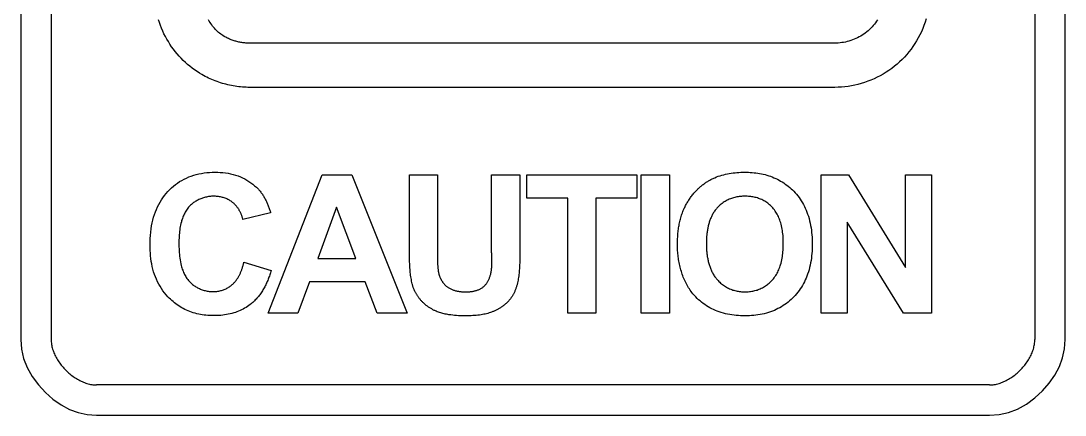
# Model space of a CAD drawing. Header units: millimetres. Extents: x -5560 to -5500, y 1017 to 1179.
# Drawn here: x -5529.06 to -5522.16, y 1040.44 to 1043.05 of the extents above; entities that cross this region are included whole.
import ezdxf

# ---------------------------------------------------------------- set-up
doc = ezdxf.new("R2010")
doc.units = ezdxf.units.MM
doc.header["$LTSCALE"] = 32.67
doc.layers.get('0').update_dxf_attribs({"linetype": 'CONTINUOUS'})

msp = doc.modelspace()

# ---------------------------------------------------------------- linework, layer by layer
at = {"color": 7, "linetype": 'Continuous'}
for p, q in [((-5529.0559, 1050.938), (-5529.0559, 1040.9379)), ((-5528.8559, 1050.938), (-5528.8559, 1040.9379)), ((-5522.3559, 1050.938), (-5522.3559, 1040.9379)), ((-5522.1559, 1040.9379), (-5522.1559, 1050.938)), ((-5523.678, 1042.8997), (-5527.544, 1042.8997)), ((-5523.678, 1042.6072), (-5527.544, 1042.6072)), ((-5527.4222, 1041.1118), (-5527.0661, 1042.0292)), ((-5527.0661, 1042.0292), (-5526.8698, 1042.0292)), ((-5526.8698, 1042.0292), (-5526.5024, 1041.1118)), ((-5526.4883, 1042.0292), (-5526.3025, 1042.0292)), ((-5526.4883, 1041.5199), (-5526.4883, 1042.0292)), ((-5526.3025, 1042.0292), (-5526.3025, 1041.5259)), ((-5525.9451, 1042.0292), (-5525.7593, 1042.0292)), ((-5525.9451, 1041.515), (-5525.9451, 1042.0292)), ((-5525.7593, 1042.0292), (-5525.7592, 1041.4998)), ((-5525.7132, 1042.0292), (-5524.9856, 1042.0292)), ((-5525.7132, 1041.8741), (-5525.7132, 1042.0292)), ((-5524.9856, 1042.0292), (-5524.9856, 1041.8741)), ((-5524.9566, 1042.0292), (-5524.7708, 1042.0292)), ((-5524.9566, 1041.1118), (-5524.9566, 1042.0292)), ((-5524.7708, 1042.0292), (-5524.7708, 1041.1118)), ((-5523.7674, 1042.0292), (-5523.5876, 1042.0292)), ((-5523.7674, 1041.1118), (-5523.7674, 1042.0292)), ((-5523.5876, 1042.0292), (-5523.2101, 1041.4144)), ((-5523.2101, 1042.0292), (-5523.0384, 1042.0292)), ((-5523.2101, 1041.4144), (-5523.2101, 1042.0292)), ((-5523.0384, 1042.0292), (-5523.0384, 1041.1118)), ((-5525.4416, 1041.8741), (-5525.7132, 1041.8741)), ((-5525.4416, 1041.1118), (-5525.4416, 1041.8741)), ((-5524.9856, 1041.8741), (-5525.2559, 1041.8741)), ((-5525.2559, 1041.8741), (-5525.2559, 1041.1118)), ((-5527.4055, 1041.7767), (-5527.5887, 1041.7331)), ((-5526.9693, 1041.8152), (-5527.0932, 1041.4756)), ((-5526.8419, 1041.4756), (-5526.9693, 1041.8152)), ((-5523.224, 1041.1118), (-5523.5957, 1041.7148)), ((-5523.5957, 1041.7148), (-5523.5957, 1041.1118)), ((-5526.4882, 1041.5003), (-5526.4883, 1041.5199)), ((-5526.4879, 1041.4808), (-5526.4882, 1041.5003)), ((-5527.5823, 1041.4501), (-5527.403, 1041.3949)), ((-5527.0932, 1041.4756), (-5526.8419, 1041.4756)), ((-5526.3029, 1041.4828), (-5526.3029, 1041.4705)), ((-5527.1495, 1041.3207), (-5527.2258, 1041.1118)), ((-5526.7817, 1041.3207), (-5527.1495, 1041.3207)), ((-5526.7024, 1041.1118), (-5526.7817, 1041.3207)), ((-5527.2258, 1041.1118), (-5527.4222, 1041.1118)), ((-5526.5024, 1041.1118), (-5526.7024, 1041.1118)), ((-5525.2559, 1041.1118), (-5525.4416, 1041.1118)), ((-5524.7708, 1041.1118), (-5524.9566, 1041.1118)), ((-5523.5957, 1041.1118), (-5523.7674, 1041.1118)), ((-5523.0384, 1041.1118), (-5523.224, 1041.1118)), ((-5522.1601, 1040.8763), (-5522.1559, 1040.9379)), ((-5522.6559, 1040.6379), (-5528.5559, 1040.6379)), ((-5528.6174, 1040.4421), (-5528.5559, 1040.4379)), ((-5528.5559, 1040.4379), (-5522.6559, 1040.4379))]:
    msp.add_line(p, q, dxfattribs=at)
for points in [[(-5527.8592, 1042.6915), (-5527.8757, 1042.7014), (-5527.892, 1042.7119), (-5527.908, 1042.723), (-5527.9237, 1042.7346), (-5527.939, 1042.7467), (-5527.954, 1042.7593), (-5527.9686, 1042.7725), (-5527.9829, 1042.7861), (-5527.9967, 1042.8001), (-5528.0102, 1042.8146), (-5528.0232, 1042.8295), (-5528.0358, 1042.8449), (-5528.0479, 1042.8606), (-5528.0596, 1042.8767), (-5528.0708, 1042.8932), (-5528.0815, 1042.91), (-5528.0916, 1042.9271), (-5528.1013, 1042.9445), (-5528.1104, 1042.9623), (-5528.1189, 1042.9803), (-5528.1268, 1042.9985), (-5528.1342, 1043.017), (-5528.1409, 1043.0357), (-5528.147, 1043.0547)], [(-5527.713, 1042.9449), (-5527.7207, 1042.9496), (-5527.7283, 1042.9546), (-5527.7357, 1042.9599), (-5527.7429, 1042.9656), (-5527.75, 1042.9715), (-5527.7569, 1042.9778), (-5527.7636, 1042.9843), (-5527.7701, 1042.9912), (-5527.7765, 1042.9982), (-5527.7827, 1043.0056), (-5527.7887, 1043.0132), (-5527.7945, 1043.021), (-5527.8001, 1043.029), (-5527.8056, 1043.0373), (-5527.8108, 1043.0457), (-5527.8158, 1043.0543)], [(-5523.0745, 1043.06), (-5523.0812, 1043.0386), (-5523.0887, 1043.0174), (-5523.0969, 1042.9964), (-5523.1058, 1042.9758), (-5523.1155, 1042.9555), (-5523.1258, 1042.9355), (-5523.1369, 1042.9159), (-5523.1486, 1042.8967), (-5523.1611, 1042.8779), (-5523.1741, 1042.8596), (-5523.1879, 1042.8418), (-5523.2023, 1042.8245), (-5523.2173, 1042.8078), (-5523.233, 1042.7916), (-5523.2493, 1042.776), (-5523.2662, 1042.7611), (-5523.2836, 1042.7467), (-5523.3015, 1042.733), (-5523.32, 1042.72), (-5523.3389, 1042.7075), (-5523.3582, 1042.6958), (-5523.378, 1042.6847), (-5523.3981, 1042.6744), (-5523.4185, 1042.6647), (-5523.4392, 1042.6557), (-5523.4602, 1042.6475), (-5523.4815, 1042.64), (-5523.5029, 1042.6332), (-5523.5245, 1042.6272), (-5523.5463, 1042.622), (-5523.5681, 1042.6175), (-5523.5901, 1042.6138), (-5523.6121, 1042.6109), (-5523.6341, 1042.6089), (-5523.6561, 1042.6076), (-5523.678, 1042.6072)], [(-5523.3946, 1043.0547), (-5523.4013, 1043.0446), (-5523.4083, 1043.0348), (-5523.4156, 1043.0253), (-5523.4233, 1043.0161), (-5523.4314, 1043.0071), (-5523.4397, 1042.9984), (-5523.4485, 1042.9901), (-5523.4575, 1042.9821), (-5523.4668, 1042.9744), (-5523.4764, 1042.967), (-5523.4863, 1042.9601), (-5523.4964, 1042.9534), (-5523.5068, 1042.9471), (-5523.5173, 1042.9412), (-5523.5281, 1042.9356), (-5523.539, 1042.9305), (-5523.5501, 1042.9257), (-5523.5614, 1042.9213), (-5523.5728, 1042.9172), (-5523.5842, 1042.9136), (-5523.5958, 1042.9104), (-5523.6075, 1042.9076), (-5523.6192, 1042.9052), (-5523.6309, 1042.9032), (-5523.6427, 1042.9017), (-5523.6545, 1042.9006), (-5523.6662, 1042.8999), (-5523.678, 1042.8997)], [(-5527.544, 1042.8997), (-5527.5505, 1042.8998), (-5527.557, 1042.9), (-5527.5635, 1042.9003), (-5527.57, 1042.9007), (-5527.5765, 1042.9013), (-5527.583, 1042.902), (-5527.5895, 1042.9029), (-5527.596, 1042.9038), (-5527.6025, 1042.9049), (-5527.609, 1042.9062), (-5527.6154, 1042.9075), (-5527.6218, 1042.909), (-5527.6282, 1042.9105), (-5527.6346, 1042.9122), (-5527.6409, 1042.9141), (-5527.6472, 1042.916), (-5527.6535, 1042.9181), (-5527.6597, 1042.9202), (-5527.6658, 1042.9225), (-5527.6719, 1042.9249), (-5527.678, 1042.9274), (-5527.684, 1042.9301), (-5527.6899, 1042.9328), (-5527.6958, 1042.9357), (-5527.7016, 1042.9386), (-5527.7073, 1042.9417), (-5527.713, 1042.9449)], [(-5527.544, 1042.6072), (-5527.5561, 1042.6073), (-5527.5682, 1042.6077), (-5527.5803, 1042.6083), (-5527.5925, 1042.6092), (-5527.6046, 1042.6102), (-5527.6168, 1042.6116), (-5527.6289, 1042.6132), (-5527.641, 1042.615), (-5527.6531, 1042.617), (-5527.6651, 1042.6193), (-5527.6772, 1042.6218), (-5527.6891, 1042.6245), (-5527.7011, 1042.6275), (-5527.7129, 1042.6306), (-5527.7247, 1042.634), (-5527.7365, 1042.6376), (-5527.7481, 1042.6415), (-5527.7597, 1042.6455), (-5527.7712, 1042.6498), (-5527.7826, 1042.6543), (-5527.7939, 1042.659), (-5527.8051, 1042.6639), (-5527.8162, 1042.669), (-5527.8271, 1042.6743), (-5527.8379, 1042.6798), (-5527.8486, 1042.6856), (-5527.8592, 1042.6915)], [(-5528.0847, 1041.2213), (-5528.0962, 1041.2341), (-5528.1071, 1041.2475), (-5528.1175, 1041.2614), (-5528.1272, 1041.2757), (-5528.1364, 1041.2905), (-5528.145, 1041.3056), (-5528.1529, 1041.3211), (-5528.1602, 1041.3369), (-5528.1669, 1041.3529), (-5528.1729, 1041.3692), (-5528.1785, 1041.3862), (-5528.1834, 1041.4034), (-5528.1877, 1041.4208), (-5528.1913, 1041.4383), (-5528.1944, 1041.4559), (-5528.197, 1041.4737), (-5528.199, 1041.4914), (-5528.2005, 1041.5093), (-5528.2015, 1041.5272), (-5528.2022, 1041.5451), (-5528.2024, 1041.563), (-5528.2021, 1041.5847), (-5528.2013, 1041.6064), (-5528.1998, 1041.628), (-5528.1977, 1041.6496), (-5528.195, 1041.6711), (-5528.1919, 1041.6904), (-5528.1881, 1041.7097), (-5528.1838, 1041.7288), (-5528.1787, 1041.7477), (-5528.1728, 1041.7664), (-5528.1668, 1041.7831), (-5528.1602, 1041.7996), (-5528.1529, 1041.8158), (-5528.145, 1041.8317), (-5528.1364, 1041.8473), (-5528.1272, 1041.8625), (-5528.1174, 1041.8773), (-5528.1069, 1041.8917), (-5528.0958, 1041.9055), (-5528.0841, 1041.9189), (-5528.0724, 1041.931), (-5528.0602, 1041.9426), (-5528.0475, 1041.9536), (-5528.0344, 1041.9641), (-5528.0208, 1041.974), (-5528.0067, 1041.9833), (-5527.9923, 1041.992), (-5527.9776, 1042), (-5527.9625, 1042.0074), (-5527.9472, 1042.0141), (-5527.9306, 1042.0204), (-5527.9137, 1042.026), (-5527.8966, 1042.0308), (-5527.8793, 1042.0349), (-5527.8619, 1042.0383), (-5527.8443, 1042.0411), (-5527.8265, 1042.0432), (-5527.8087, 1042.0446), (-5527.7909, 1042.0455), (-5527.773, 1042.0458), (-5527.7556, 1042.0455), (-5527.7383, 1042.0447), (-5527.7211, 1042.0433), (-5527.7039, 1042.0413), (-5527.6869, 1042.0386), (-5527.67, 1042.0353), (-5527.6532, 1042.0312), (-5527.6367, 1042.0264), (-5527.6204, 1042.0208), (-5527.6056, 1042.015), (-5527.5911, 1042.0085), (-5527.5768, 1042.0013), (-5527.5629, 1041.9936), (-5527.5493, 1041.9852), (-5527.5362, 1041.9762), (-5527.5234, 1041.9667), (-5527.5112, 1041.9566), (-5527.4995, 1041.946)], [(-5524.4715, 1042.0095), (-5524.4598, 1042.0142), (-5524.448, 1042.0186), (-5524.4361, 1042.0225), (-5524.4241, 1042.0262), (-5524.4119, 1042.0295), (-5524.3996, 1042.0325), (-5524.3873, 1042.0351), (-5524.3748, 1042.0375), (-5524.3623, 1042.0395), (-5524.3498, 1042.0412), (-5524.3371, 1042.0427), (-5524.3245, 1042.0438), (-5524.3118, 1042.0447), (-5524.2991, 1042.0453), (-5524.2863, 1042.0457), (-5524.2736, 1042.0458), (-5524.2611, 1042.0457), (-5524.2486, 1042.0453), (-5524.2361, 1042.0447), (-5524.2237, 1042.0438), (-5524.2113, 1042.0426), (-5524.1989, 1042.0412), (-5524.1866, 1042.0395), (-5524.1744, 1042.0375), (-5524.1622, 1042.0352), (-5524.1501, 1042.0325), (-5524.138, 1042.0296), (-5524.1261, 1042.0263), (-5524.1143, 1042.0226), (-5524.1026, 1042.0186), (-5524.0909, 1042.0143), (-5524.0796, 1042.0096), (-5524.0684, 1042.0046), (-5524.0573, 1041.9993), (-5524.0464, 1041.9936), (-5524.0357, 1041.9875), (-5524.0252, 1041.9812), (-5524.0148, 1041.9745), (-5524.0047, 1041.9676), (-5523.9947, 1041.9603), (-5523.985, 1041.9527), (-5523.9756, 1041.9449), (-5523.9664, 1041.9368), (-5523.9575, 1041.9284), (-5523.9489, 1041.9198)], [(-5524.59, 1041.9267), (-5524.5859, 1041.9308), (-5524.5818, 1041.9349), (-5524.5776, 1041.9389), (-5524.5733, 1041.9429), (-5524.569, 1041.9468), (-5524.5646, 1041.9506), (-5524.5602, 1041.9544), (-5524.5557, 1041.9581), (-5524.5512, 1041.9618), (-5524.5465, 1041.9654), (-5524.5419, 1041.9689), (-5524.5372, 1041.9723), (-5524.5324, 1041.9757), (-5524.5276, 1041.979), (-5524.5227, 1041.9822), (-5524.5178, 1041.9853), (-5524.5128, 1041.9884), (-5524.5078, 1041.9914), (-5524.5027, 1041.9942), (-5524.4976, 1041.997), (-5524.4925, 1041.9997), (-5524.4873, 1042.0023), (-5524.4821, 1042.0048), (-5524.4768, 1042.0072), (-5524.4715, 1042.0095)], [(-5527.4995, 1041.946), (-5527.4951, 1041.9418), (-5527.4909, 1041.9375), (-5527.4867, 1041.9331), (-5527.4827, 1041.9286), (-5527.4787, 1041.924), (-5527.4748, 1041.9193), (-5527.4711, 1041.9145), (-5527.4674, 1041.9096), (-5527.4639, 1041.9047), (-5527.4604, 1041.8997), (-5527.457, 1041.8946), (-5527.4537, 1041.8894), (-5527.4505, 1041.8841), (-5527.4474, 1041.8788), (-5527.4444, 1041.8735), (-5527.4415, 1041.8681), (-5527.4386, 1041.8626), (-5527.4358, 1041.8571), (-5527.4332, 1041.8515), (-5527.4306, 1041.8459), (-5527.4281, 1041.8403), (-5527.4256, 1041.8346), (-5527.4233, 1041.8289), (-5527.421, 1041.8231), (-5527.4188, 1041.8174), (-5527.4167, 1041.8116), (-5527.4146, 1041.8058), (-5527.4127, 1041.8), (-5527.4108, 1041.7942), (-5527.4089, 1041.7883), (-5527.4072, 1041.7825), (-5527.4055, 1041.7767)], [(-5524.6754, 1041.8007), (-5524.6725, 1041.807), (-5524.6696, 1041.8133), (-5524.6665, 1041.8195), (-5524.6633, 1041.8257), (-5524.66, 1041.8318), (-5524.6566, 1041.8379), (-5524.6531, 1041.8439), (-5524.6496, 1041.8499), (-5524.6459, 1041.8558), (-5524.6421, 1041.8616), (-5524.6382, 1041.8674), (-5524.6343, 1041.8732), (-5524.6302, 1041.8788), (-5524.6261, 1041.8844), (-5524.6218, 1041.89), (-5524.6175, 1041.8955), (-5524.6131, 1041.9009), (-5524.6087, 1041.9062), (-5524.6041, 1041.9114), (-5524.5995, 1041.9166), (-5524.5948, 1041.9217), (-5524.59, 1041.9267)], [(-5523.9489, 1041.9198), (-5523.9396, 1041.9099), (-5523.9308, 1041.8996), (-5523.9222, 1041.889), (-5523.9141, 1041.878), (-5523.9063, 1041.8668), (-5523.8989, 1041.8553), (-5523.8918, 1041.8436), (-5523.8851, 1041.8316), (-5523.8788, 1041.8194), (-5523.8729, 1041.8071), (-5523.8674, 1041.7946), (-5523.8623, 1041.7819), (-5523.8575, 1041.7691), (-5523.8526, 1041.7542), (-5523.8481, 1041.7393), (-5523.8442, 1041.7242), (-5523.8407, 1041.709), (-5523.8376, 1041.6938), (-5523.835, 1041.6784), (-5523.8328, 1041.6629), (-5523.831, 1041.6474), (-5523.8295, 1041.6319), (-5523.8284, 1041.6163), (-5523.8277, 1041.6006), (-5523.8272, 1041.585), (-5523.8271, 1041.5693), (-5523.8272, 1041.5537), (-5523.8277, 1041.5382), (-5523.8284, 1041.5226), (-5523.8295, 1041.5071), (-5523.831, 1041.4917), (-5523.8328, 1041.4763), (-5523.835, 1041.4609), (-5523.8376, 1041.4457), (-5523.8406, 1041.4305), (-5523.8441, 1041.4154), (-5523.848, 1041.4004), (-5523.8524, 1041.3856), (-5523.8573, 1041.3709), (-5523.8621, 1041.3581), (-5523.8671, 1041.3455), (-5523.8726, 1041.3331), (-5523.8785, 1041.3208), (-5523.8847, 1041.3087), (-5523.8914, 1041.2968), (-5523.8984, 1041.2851), (-5523.9057, 1041.2736), (-5523.9135, 1041.2625), (-5523.9216, 1041.2516), (-5523.93, 1041.241), (-5523.9388, 1041.2308), (-5523.948, 1041.2209)], [(-5527.6566, 1041.8457), (-5527.6616, 1041.8495), (-5527.6667, 1041.8532), (-5527.672, 1041.8566), (-5527.6774, 1041.8599), (-5527.6829, 1041.863), (-5527.6886, 1041.8659), (-5527.6943, 1041.8686), (-5527.7002, 1041.8711), (-5527.7061, 1041.8735), (-5527.7121, 1041.8757), (-5527.7182, 1041.8776), (-5527.7244, 1041.8794), (-5527.7306, 1041.881), (-5527.7369, 1041.8824), (-5527.7433, 1041.8836), (-5527.7497, 1041.8847), (-5527.7562, 1041.8855), (-5527.7626, 1041.8861), (-5527.7691, 1041.8866), (-5527.7757, 1041.8868), (-5527.7822, 1041.8869), (-5527.7889, 1041.8867), (-5527.7956, 1041.8864), (-5527.8023, 1041.8859), (-5527.809, 1041.8851), (-5527.8157, 1041.8842), (-5527.8224, 1041.883), (-5527.829, 1041.8817), (-5527.8356, 1041.8802), (-5527.8421, 1041.8785), (-5527.8486, 1041.8766), (-5527.855, 1041.8745), (-5527.8613, 1041.8723), (-5527.8676, 1041.8699), (-5527.8738, 1041.8672), (-5527.8799, 1041.8645), (-5527.8858, 1041.8615), (-5527.8917, 1041.8584), (-5527.8975, 1041.8551), (-5527.9032, 1041.8517), (-5527.9087, 1041.8481), (-5527.9142, 1041.8443), (-5527.9194, 1041.8403), (-5527.9246, 1041.8363), (-5527.9296, 1041.832), (-5527.9344, 1041.8276), (-5527.9391, 1041.8231), (-5527.9436, 1041.8184), (-5527.9479, 1041.8136)], [(-5527.5887, 1041.7331), (-5527.5896, 1041.737), (-5527.5906, 1041.7408), (-5527.5917, 1041.7447), (-5527.5929, 1041.7486), (-5527.5941, 1041.7524), (-5527.5954, 1041.7563), (-5527.5968, 1041.7601), (-5527.5983, 1041.7639), (-5527.5998, 1041.7677), (-5527.6014, 1041.7714), (-5527.6031, 1041.7752), (-5527.6048, 1041.7789), (-5527.6066, 1041.7825), (-5527.6085, 1041.7862), (-5527.6104, 1041.7898), (-5527.6125, 1041.7934), (-5527.6145, 1041.7969), (-5527.6167, 1041.8004), (-5527.6189, 1041.8038), (-5527.6212, 1041.8072), (-5527.6236, 1041.8105), (-5527.626, 1041.8138), (-5527.6284, 1041.817), (-5527.631, 1041.8202), (-5527.6336, 1041.8233), (-5527.6363, 1041.8264), (-5527.639, 1041.8293), (-5527.6418, 1041.8322), (-5527.6446, 1041.8351), (-5527.6475, 1041.8378), (-5527.6505, 1041.8405), (-5527.6535, 1041.8432), (-5527.6566, 1041.8457)], [(-5524.0874, 1041.8091), (-5524.0926, 1041.8147), (-5524.0979, 1041.8202), (-5524.1035, 1041.8255), (-5524.1093, 1041.8307), (-5524.1152, 1041.8356), (-5524.1213, 1041.8404), (-5524.1276, 1041.8449), (-5524.134, 1041.8493), (-5524.1405, 1041.8534), (-5524.1472, 1041.8573), (-5524.154, 1041.8609), (-5524.1609, 1041.8643), (-5524.168, 1041.8675), (-5524.175, 1041.8703), (-5524.182, 1041.8729), (-5524.1892, 1041.8753), (-5524.1965, 1041.8774), (-5524.2038, 1041.8793), (-5524.2111, 1041.881), (-5524.2186, 1041.8824), (-5524.226, 1041.8836), (-5524.2336, 1041.8847), (-5524.2411, 1041.8855), (-5524.2487, 1041.8861), (-5524.2563, 1041.8866), (-5524.2639, 1041.8868), (-5524.2715, 1041.8869), (-5524.2791, 1041.8868), (-5524.2867, 1041.8865), (-5524.2943, 1041.8861), (-5524.3019, 1041.8854), (-5524.3094, 1041.8846), (-5524.317, 1041.8835), (-5524.3244, 1041.8823), (-5524.3319, 1041.8808), (-5524.3392, 1041.8791), (-5524.3465, 1041.8772), (-5524.3538, 1041.8751), (-5524.3609, 1041.8727), (-5524.368, 1041.8701), (-5524.375, 1041.8672), (-5524.3821, 1041.864), (-5524.3891, 1041.8606), (-5524.396, 1041.8569), (-5524.4027, 1041.853), (-5524.4093, 1041.8488), (-5524.4158, 1041.8444), (-5524.4221, 1041.8398), (-5524.4282, 1041.835), (-5524.4342, 1041.83), (-5524.44, 1041.8249), (-5524.4457, 1041.8195), (-5524.4511, 1041.814), (-5524.4564, 1041.8083)], [(-5527.9479, 1041.8136), (-5527.9528, 1041.8077), (-5527.9574, 1041.8017), (-5527.9618, 1041.7954), (-5527.966, 1041.789), (-5527.9699, 1041.7824), (-5527.9735, 1041.7756), (-5527.977, 1041.7687), (-5527.9802, 1041.7617), (-5527.9833, 1041.7546), (-5527.9861, 1041.7474), (-5527.9888, 1041.7401), (-5527.9912, 1041.7327), (-5527.9935, 1041.7253), (-5527.9956, 1041.7179), (-5527.9984, 1041.7072), (-5528.0008, 1041.6964), (-5528.0029, 1041.6857), (-5528.0047, 1041.6749), (-5528.0063, 1041.664), (-5528.0077, 1041.6531), (-5528.0088, 1041.6422), (-5528.0096, 1041.6313), (-5528.0103, 1041.6204), (-5528.0108, 1041.6095), (-5528.0112, 1041.5985), (-5528.0114, 1041.5875), (-5528.0115, 1041.5766), (-5528.0114, 1041.5641), (-5528.0112, 1041.5516), (-5528.0109, 1041.5392), (-5528.0103, 1041.5267), (-5528.0095, 1041.5143), (-5528.0084, 1041.5019), (-5528.0071, 1041.4895), (-5528.0055, 1041.4771), (-5528.0036, 1041.4648), (-5528.0013, 1041.4525), (-5527.9988, 1041.4402), (-5527.9958, 1041.428), (-5527.9938, 1041.4203), (-5527.9916, 1041.4127), (-5527.9892, 1041.4051), (-5527.9866, 1041.3976), (-5527.9839, 1041.3902), (-5527.9809, 1041.3828), (-5527.9778, 1041.3756), (-5527.9744, 1041.3685), (-5527.9708, 1041.3615), (-5527.9669, 1041.3547), (-5527.9628, 1041.348), (-5527.9584, 1041.3415), (-5527.9538, 1041.3353), (-5527.9489, 1041.3292)], [(-5524.7175, 1041.565), (-5524.7174, 1041.5736), (-5524.7173, 1041.5821), (-5524.7171, 1041.5907), (-5524.7168, 1041.5993), (-5524.7165, 1041.608), (-5524.716, 1041.6166), (-5524.7154, 1041.6252), (-5524.7148, 1041.6338), (-5524.714, 1041.6425), (-5524.7131, 1041.6511), (-5524.7121, 1041.6597), (-5524.711, 1041.6683), (-5524.7098, 1041.6768), (-5524.7085, 1041.6854), (-5524.707, 1041.6939), (-5524.7055, 1041.7024), (-5524.7037, 1041.7108), (-5524.7019, 1041.7193), (-5524.6999, 1041.7276), (-5524.6978, 1041.736), (-5524.6955, 1041.7443), (-5524.6931, 1041.7525), (-5524.6906, 1041.7607), (-5524.6878, 1041.7688), (-5524.685, 1041.7769), (-5524.6819, 1041.7849), (-5524.6787, 1041.7928), (-5524.6754, 1041.8007)], [(-5524.4564, 1041.8083), (-5524.4604, 1041.8036), (-5524.4643, 1041.7988), (-5524.4681, 1041.7939), (-5524.4717, 1041.7889), (-5524.4752, 1041.7838), (-5524.4785, 1041.7786), (-5524.4817, 1041.7733), (-5524.4848, 1041.7679), (-5524.4877, 1041.7624), (-5524.4905, 1041.7569), (-5524.4932, 1041.7512), (-5524.4957, 1041.7455), (-5524.4982, 1041.7397), (-5524.5005, 1041.7338), (-5524.5027, 1041.7279), (-5524.5048, 1041.7219), (-5524.5068, 1041.7159), (-5524.5086, 1041.7098), (-5524.5104, 1041.7037), (-5524.5121, 1041.6975), (-5524.5136, 1041.6913), (-5524.5151, 1041.6851), (-5524.5164, 1041.6788), (-5524.5177, 1041.6725), (-5524.5188, 1041.6661), (-5524.5199, 1041.6598), (-5524.5209, 1041.6534), (-5524.5218, 1041.6471), (-5524.5226, 1041.6407), (-5524.5233, 1041.6343), (-5524.524, 1041.6279), (-5524.5246, 1041.6215), (-5524.525, 1041.6151), (-5524.5255, 1041.6088), (-5524.5258, 1041.6024), (-5524.5261, 1041.5961), (-5524.5263, 1041.5898), (-5524.5265, 1041.5835), (-5524.5266, 1041.5773), (-5524.5266, 1041.5711)], [(-5524.0891, 1041.334), (-5524.0834, 1041.3406), (-5524.0781, 1041.3475), (-5524.0729, 1041.3545), (-5524.0681, 1041.3618), (-5524.0635, 1041.3693), (-5524.0592, 1041.3769), (-5524.0551, 1041.3847), (-5524.0513, 1041.3926), (-5524.0477, 1041.4007), (-5524.0444, 1041.4088), (-5524.0413, 1041.4171), (-5524.0384, 1041.4254), (-5524.0358, 1041.4338), (-5524.0328, 1041.4443), (-5524.0301, 1041.4549), (-5524.0277, 1041.4655), (-5524.0257, 1041.4761), (-5524.0239, 1041.4869), (-5524.0224, 1041.4976), (-5524.0211, 1041.5084), (-5524.0201, 1041.5192), (-5524.0193, 1041.5301), (-5524.0187, 1041.5409), (-5524.0183, 1041.5518), (-5524.0181, 1041.5627), (-5524.018, 1041.5736), (-5524.0181, 1041.5843), (-5524.0183, 1041.5951), (-5524.0187, 1041.6058), (-5524.0192, 1041.6165), (-5524.02, 1041.6272), (-5524.021, 1041.6379), (-5524.0223, 1041.6485), (-5524.0237, 1041.6591), (-5524.0255, 1041.6697), (-5524.0275, 1041.6802), (-5524.0298, 1041.6907), (-5524.0324, 1041.7011), (-5524.0353, 1041.7115), (-5524.0379, 1041.7197), (-5524.0407, 1041.7278), (-5524.0437, 1041.7359), (-5524.047, 1041.7439), (-5524.0505, 1041.7518), (-5524.0542, 1041.7595), (-5524.0581, 1041.7671), (-5524.0624, 1041.7746), (-5524.0668, 1041.7819), (-5524.0716, 1041.789), (-5524.0766, 1041.7959), (-5524.0818, 1041.8026), (-5524.0874, 1041.8091)], [(-5524.5967, 1041.2203), (-5524.6033, 1041.2273), (-5524.6097, 1041.2345), (-5524.6158, 1041.2419), (-5524.6218, 1041.2494), (-5524.6276, 1041.2572), (-5524.6332, 1041.2651), (-5524.6386, 1041.2731), (-5524.6438, 1041.2814), (-5524.6488, 1041.2897), (-5524.6537, 1041.2982), (-5524.6583, 1041.3068), (-5524.6628, 1041.3156), (-5524.667, 1041.3245), (-5524.6711, 1041.3334), (-5524.675, 1041.3425), (-5524.6787, 1041.3517), (-5524.6823, 1041.361), (-5524.6856, 1041.3704), (-5524.6888, 1041.3798), (-5524.6918, 1041.3893), (-5524.6947, 1041.3989), (-5524.6973, 1041.4085), (-5524.6998, 1041.4182), (-5524.7021, 1041.4279), (-5524.7043, 1041.4377), (-5524.7063, 1041.4475), (-5524.7081, 1041.4573), (-5524.7098, 1041.4671), (-5524.7112, 1041.477), (-5524.7126, 1041.4868), (-5524.7137, 1041.4967), (-5524.7147, 1041.5065), (-5524.7156, 1041.5164), (-5524.7163, 1041.5262), (-5524.7168, 1041.5359), (-5524.7172, 1041.5457), (-5524.7174, 1041.5553), (-5524.7175, 1041.565)], [(-5524.5266, 1041.5711), (-5524.5265, 1041.5647), (-5524.5264, 1041.5583), (-5524.5263, 1041.5519), (-5524.526, 1041.5455), (-5524.5257, 1041.539), (-5524.5253, 1041.5325), (-5524.5248, 1041.526), (-5524.5242, 1041.5194), (-5524.5236, 1041.5129), (-5524.5228, 1041.5064), (-5524.522, 1041.4999), (-5524.5211, 1041.4933), (-5524.5201, 1041.4868), (-5524.519, 1041.4803), (-5524.5178, 1041.4738), (-5524.5165, 1041.4674), (-5524.5151, 1041.4609), (-5524.5136, 1041.4545), (-5524.512, 1041.4482), (-5524.5102, 1041.4418), (-5524.5084, 1041.4355), (-5524.5065, 1041.4293), (-5524.5044, 1041.4231), (-5524.5023, 1041.417), (-5524.5, 1041.4109), (-5524.4976, 1041.4049), (-5524.495, 1041.399), (-5524.4924, 1041.3931), (-5524.4896, 1041.3873), (-5524.4867, 1041.3816), (-5524.4837, 1041.376), (-5524.4805, 1041.3705), (-5524.4772, 1041.365), (-5524.4738, 1041.3597), (-5524.4702, 1041.3544), (-5524.4665, 1041.3493), (-5524.4626, 1041.3443), (-5524.4586, 1041.3394), (-5524.4545, 1041.3346)], [(-5526.3025, 1041.5259), (-5526.3026, 1041.5075), (-5526.3029, 1041.4828)], [(-5525.9441, 1041.4712), (-5525.9449, 1041.5025), (-5525.945, 1041.5088), (-5525.9451, 1041.515)], [(-5525.7592, 1041.4998), (-5525.7593, 1041.481), (-5525.7594, 1041.4715), (-5525.7595, 1041.4621), (-5525.7597, 1041.4527), (-5525.7599, 1041.4433), (-5525.7602, 1041.4339), (-5525.7606, 1041.4245), (-5525.7611, 1041.4152), (-5525.7617, 1041.4058), (-5525.7624, 1041.3965), (-5525.7631, 1041.3871), (-5525.764, 1041.3778), (-5525.7651, 1041.3685), (-5525.7662, 1041.3592), (-5525.7675, 1041.35), (-5525.769, 1041.3407), (-5525.7706, 1041.3315), (-5525.7723, 1041.3223), (-5525.7743, 1041.3132)], [(-5527.6588, 1041.3023), (-5527.6554, 1041.3054), (-5527.652, 1041.3086), (-5527.6488, 1041.3119), (-5527.6456, 1041.3152), (-5527.6425, 1041.3187), (-5527.6395, 1041.3222), (-5527.6366, 1041.3258), (-5527.6338, 1041.3295), (-5527.631, 1041.3333), (-5527.6283, 1041.3371), (-5527.6257, 1041.341), (-5527.6232, 1041.3449), (-5527.6208, 1041.3489), (-5527.6184, 1041.353), (-5527.6161, 1041.3571), (-5527.6138, 1041.3612), (-5527.6117, 1041.3654), (-5527.6096, 1041.3697), (-5527.6075, 1041.374), (-5527.6056, 1041.3783), (-5527.6037, 1041.3826), (-5527.6018, 1041.387), (-5527.6001, 1041.3914), (-5527.5984, 1041.3959), (-5527.5967, 1041.4004), (-5527.5951, 1041.4048), (-5527.5936, 1041.4093), (-5527.5921, 1041.4139), (-5527.5907, 1041.4184), (-5527.5894, 1041.4229), (-5527.5881, 1041.4274), (-5527.5868, 1041.432), (-5527.5856, 1041.4365), (-5527.5844, 1041.4411), (-5527.5833, 1041.4456), (-5527.5823, 1041.4501)], [(-5526.4701, 1041.3063), (-5526.4722, 1041.3158), (-5526.4741, 1041.3253), (-5526.4759, 1041.3349), (-5526.4776, 1041.3445), (-5526.479, 1041.3541), (-5526.4804, 1041.3638), (-5526.4816, 1041.3734), (-5526.4826, 1041.3831), (-5526.4836, 1041.3929), (-5526.4844, 1041.4026), (-5526.4852, 1041.4123), (-5526.4858, 1041.4221), (-5526.4863, 1041.4318), (-5526.4868, 1041.4416), (-5526.4872, 1041.4514), (-5526.4875, 1041.4612), (-5526.4877, 1041.471), (-5526.4879, 1041.4808)], [(-5526.3029, 1041.4705), (-5526.3028, 1041.4643), (-5526.3028, 1041.4582), (-5526.3027, 1041.452), (-5526.3025, 1041.4459), (-5526.3023, 1041.4397), (-5526.302, 1041.4336), (-5526.3016, 1041.4274), (-5526.3012, 1041.4213), (-5526.3007, 1041.4152), (-5526.3001, 1041.4091), (-5526.2994, 1041.403), (-5526.2987, 1041.3969), (-5526.2978, 1041.3909), (-5526.2968, 1041.3848), (-5526.2957, 1041.3788)], [(-5526.0008, 1041.2862), (-5525.9974, 1041.289), (-5525.9942, 1041.292), (-5525.9911, 1041.2951), (-5525.988, 1041.2984), (-5525.9851, 1041.3017), (-5525.9824, 1041.3051), (-5525.9797, 1041.3087), (-5525.9771, 1041.3123), (-5525.9746, 1041.3161), (-5525.9723, 1041.3199), (-5525.97, 1041.3238), (-5525.9679, 1041.3277), (-5525.9659, 1041.3317), (-5525.9639, 1041.3358), (-5525.9621, 1041.34), (-5525.9604, 1041.3441), (-5525.9587, 1041.3483), (-5525.9572, 1041.3526), (-5525.9558, 1041.3569), (-5525.9544, 1041.3612), (-5525.9532, 1041.3655), (-5525.9516, 1041.3716), (-5525.9502, 1041.3778), (-5525.9489, 1041.3839), (-5525.9479, 1041.3901), (-5525.9469, 1041.3963), (-5525.9462, 1041.4025), (-5525.9455, 1041.4087), (-5525.945, 1041.4149), (-5525.9446, 1041.4211), (-5525.9443, 1041.4274), (-5525.944, 1041.4336), (-5525.9439, 1041.4399), (-5525.9438, 1041.4461), (-5525.9438, 1041.4524), (-5525.9439, 1041.4587), (-5525.944, 1041.4649), (-5525.9441, 1041.4712)], [(-5527.403, 1041.3949), (-5527.405, 1041.3876), (-5527.4072, 1041.3803), (-5527.4094, 1041.3731), (-5527.4118, 1041.3658), (-5527.4142, 1041.3585), (-5527.4168, 1041.3513), (-5527.4195, 1041.3441), (-5527.4222, 1041.3369), (-5527.4251, 1041.3297), (-5527.4281, 1041.3226), (-5527.4313, 1041.3155), (-5527.4345, 1041.3084), (-5527.4378, 1041.3014), (-5527.4413, 1041.2945), (-5527.4448, 1041.2876), (-5527.4485, 1041.2808), (-5527.4523, 1041.274), (-5527.4562, 1041.2673), (-5527.4602, 1041.2607), (-5527.4644, 1041.2542), (-5527.4686, 1041.2478), (-5527.473, 1041.2415), (-5527.4775, 1041.2352), (-5527.4821, 1041.2291), (-5527.4868, 1041.2231), (-5527.4916, 1041.2172), (-5527.4966, 1041.2114), (-5527.5016, 1041.2057), (-5527.5068, 1041.2002), (-5527.5121, 1041.1948), (-5527.5176, 1041.1895), (-5527.5231, 1041.1844), (-5527.5288, 1041.1794), (-5527.5346, 1041.1746), (-5527.5405, 1041.1699)], [(-5526.2957, 1041.3788), (-5526.295, 1041.3756), (-5526.2942, 1041.3725), (-5526.2934, 1041.3693), (-5526.2925, 1041.3662), (-5526.2915, 1041.3631), (-5526.2904, 1041.36), (-5526.2893, 1041.3569), (-5526.2881, 1041.3538), (-5526.2869, 1041.3507), (-5526.2856, 1041.3477), (-5526.2842, 1041.3447), (-5526.2827, 1041.3417), (-5526.2812, 1041.3387), (-5526.2797, 1041.3358), (-5526.2781, 1041.3329), (-5526.2764, 1041.33), (-5526.2746, 1041.3271), (-5526.2728, 1041.3243), (-5526.271, 1041.3216), (-5526.2691, 1041.3189), (-5526.2671, 1041.3162), (-5526.2651, 1041.3136), (-5526.263, 1041.311), (-5526.2609, 1041.3084), (-5526.2588, 1041.306), (-5526.2565, 1041.3035), (-5526.2543, 1041.3011), (-5526.2519, 1041.2988), (-5526.2496, 1041.2966), (-5526.2472, 1041.2944), (-5526.2447, 1041.2923), (-5526.2422, 1041.2902), (-5526.2397, 1041.2882)], [(-5527.9489, 1041.3292), (-5527.9447, 1041.3244), (-5527.9403, 1041.3197), (-5527.9357, 1041.3152), (-5527.931, 1041.3108), (-5527.9261, 1041.3065), (-5527.921, 1041.3024), (-5527.9159, 1041.2984), (-5527.9105, 1041.2946), (-5527.9051, 1041.291), (-5527.8995, 1041.2875), (-5527.8939, 1041.2841), (-5527.8881, 1041.281), (-5527.8822, 1041.278), (-5527.8762, 1041.2751), (-5527.8701, 1041.2725), (-5527.8639, 1041.27), (-5527.8577, 1041.2677), (-5527.8514, 1041.2656), (-5527.845, 1041.2637), (-5527.8386, 1041.262), (-5527.8321, 1041.2604), (-5527.8256, 1041.2591), (-5527.819, 1041.2579), (-5527.8125, 1041.257), (-5527.8059, 1041.2563), (-5527.7992, 1041.2558), (-5527.7926, 1041.2555), (-5527.786, 1041.2554), (-5527.7796, 1041.2555), (-5527.7732, 1041.2558), (-5527.7669, 1041.2564), (-5527.7605, 1041.2571), (-5527.7542, 1041.258), (-5527.748, 1041.2592), (-5527.7417, 1041.2605), (-5527.7356, 1041.262), (-5527.7295, 1041.2637), (-5527.7234, 1041.2656), (-5527.7175, 1041.2677), (-5527.7116, 1041.2699), (-5527.7058, 1041.2724), (-5527.7001, 1041.275), (-5527.6945, 1041.2778), (-5527.689, 1041.2808), (-5527.6837, 1041.2839), (-5527.6784, 1041.2873), (-5527.6733, 1041.2908), (-5527.6683, 1041.2944), (-5527.6635, 1041.2983), (-5527.6588, 1041.3023)], [(-5526.4185, 1041.2046), (-5526.4211, 1041.2079), (-5526.4237, 1041.2112), (-5526.4263, 1041.2146), (-5526.4288, 1041.2181), (-5526.4312, 1041.2216), (-5526.4336, 1041.2251), (-5526.436, 1041.2286), (-5526.4383, 1041.2322), (-5526.4406, 1041.2359), (-5526.4428, 1041.2395), (-5526.4449, 1041.2432), (-5526.447, 1041.247), (-5526.449, 1041.2507), (-5526.451, 1041.2545), (-5526.4529, 1041.2584), (-5526.4547, 1041.2622), (-5526.4565, 1041.2661), (-5526.4582, 1041.27), (-5526.4598, 1041.274), (-5526.4614, 1041.2779), (-5526.4628, 1041.2819), (-5526.4643, 1041.2859), (-5526.4656, 1041.29), (-5526.4668, 1041.294), (-5526.468, 1041.2981), (-5526.4691, 1041.3022), (-5526.4701, 1041.3063)], [(-5526.2397, 1041.2882), (-5526.2358, 1041.2853), (-5526.2318, 1041.2826), (-5526.2278, 1041.28), (-5526.2236, 1041.2776), (-5526.2194, 1041.2753), (-5526.2151, 1041.2731), (-5526.2107, 1041.2711), (-5526.2063, 1041.2692), (-5526.2018, 1041.2674), (-5526.1972, 1041.2658), (-5526.1926, 1041.2643), (-5526.1879, 1041.2629), (-5526.1832, 1041.2616), (-5526.1784, 1041.2605), (-5526.1736, 1041.2594), (-5526.1687, 1041.2584), (-5526.1638, 1041.2576), (-5526.1589, 1041.2568), (-5526.1539, 1041.2562), (-5526.1489, 1041.2556), (-5526.1439, 1041.2551), (-5526.1388, 1041.2548), (-5526.1337, 1041.2544), (-5526.1287, 1041.2542), (-5526.1236, 1041.2541), (-5526.1185, 1041.254), (-5526.1137, 1041.254), (-5526.109, 1041.254), (-5526.1042, 1041.2542), (-5526.0995, 1041.2543), (-5526.0947, 1041.2546), (-5526.09, 1041.255), (-5526.0853, 1041.2554), (-5526.0806, 1041.2559), (-5526.076, 1041.2565), (-5526.0713, 1041.2572), (-5526.0668, 1041.258), (-5526.0622, 1041.2589), (-5526.0577, 1041.2598), (-5526.0532, 1041.2609), (-5526.0488, 1041.2621), (-5526.0444, 1041.2634), (-5526.0401, 1041.2649), (-5526.0358, 1041.2664), (-5526.0317, 1041.2681), (-5526.0275, 1041.2699), (-5526.0235, 1041.2718), (-5526.0195, 1041.2738), (-5526.0156, 1041.276), (-5526.0117, 1041.2783), (-5526.008, 1041.2808), (-5526.0043, 1041.2834), (-5526.0008, 1041.2862)], [(-5525.7743, 1041.3132), (-5525.7753, 1041.3087), (-5525.7764, 1041.3043), (-5525.7775, 1041.2998), (-5525.7788, 1041.2954), (-5525.7801, 1041.291), (-5525.7814, 1041.2866), (-5525.7829, 1041.2822), (-5525.7844, 1041.2778), (-5525.786, 1041.2734), (-5525.7876, 1041.2691), (-5525.7894, 1041.2648), (-5525.7912, 1041.2605), (-5525.793, 1041.2563), (-5525.795, 1041.2521), (-5525.797, 1041.2479), (-5525.799, 1041.2437), (-5525.8012, 1041.2396), (-5525.8034, 1041.2356), (-5525.8057, 1041.2316), (-5525.8081, 1041.2276), (-5525.8105, 1041.2237), (-5525.813, 1041.2198), (-5525.8156, 1041.216), (-5525.8183, 1041.2123), (-5525.821, 1041.2086), (-5525.8238, 1041.205), (-5525.8266, 1041.2014), (-5525.8296, 1041.1979)], [(-5524.4545, 1041.3346), (-5524.4492, 1041.3288), (-5524.4437, 1041.3232), (-5524.438, 1041.3178), (-5524.4321, 1041.3125), (-5524.4261, 1041.3074), (-5524.4199, 1041.3025), (-5524.4136, 1041.2977), (-5524.4071, 1041.2932), (-5524.4005, 1041.2889), (-5524.3937, 1041.2849), (-5524.3868, 1041.281), (-5524.3798, 1041.2775), (-5524.3727, 1041.2742), (-5524.3658, 1041.2713), (-5524.3589, 1041.2686), (-5524.3519, 1041.2662), (-5524.3449, 1041.264), (-5524.3377, 1041.2621), (-5524.3305, 1041.2604), (-5524.3233, 1041.2588), (-5524.316, 1041.2575), (-5524.3086, 1041.2564), (-5524.3012, 1041.2555), (-5524.2938, 1041.2549), (-5524.2864, 1041.2544), (-5524.2789, 1041.2541), (-5524.2715, 1041.254), (-5524.264, 1041.2541), (-5524.2566, 1041.2544), (-5524.2492, 1041.2548), (-5524.2418, 1041.2555), (-5524.2344, 1041.2564), (-5524.227, 1041.2575), (-5524.2197, 1041.2588), (-5524.2125, 1041.2603), (-5524.2053, 1041.262), (-5524.1981, 1041.264), (-5524.1911, 1041.2661), (-5524.1841, 1041.2685), (-5524.1772, 1041.2712), (-5524.1703, 1041.274), (-5524.1633, 1041.2773), (-5524.1563, 1041.2809), (-5524.1494, 1041.2847), (-5524.1427, 1041.2887), (-5524.1361, 1041.2929), (-5524.1297, 1041.2974), (-5524.1234, 1041.3021), (-5524.1173, 1041.307), (-5524.1113, 1041.312), (-5524.1055, 1041.3173), (-5524.0998, 1041.3227), (-5524.0944, 1041.3283), (-5524.0891, 1041.334)], [(-5527.5405, 1041.1699), (-5527.5494, 1041.1633), (-5527.5586, 1041.1571), (-5527.568, 1041.1511), (-5527.5776, 1041.1455), (-5527.5874, 1041.1402), (-5527.5974, 1041.1351), (-5527.6076, 1041.1304), (-5527.6178, 1041.1261), (-5527.6283, 1041.122), (-5527.6388, 1041.1183), (-5527.6494, 1041.1148), (-5527.6613, 1041.1114), (-5527.6733, 1041.1083), (-5527.6854, 1041.1057), (-5527.6976, 1041.1033), (-5527.7098, 1041.1014), (-5527.7221, 1041.0997), (-5527.7344, 1041.0984), (-5527.7468, 1041.0975), (-5527.7592, 1041.0968), (-5527.7716, 1041.0965), (-5527.7841, 1041.0964), (-5527.7963, 1041.0966), (-5527.8085, 1041.0971), (-5527.8207, 1041.0978), (-5527.8328, 1041.0989), (-5527.845, 1041.1003), (-5527.8571, 1041.102), (-5527.8691, 1041.1039), (-5527.881, 1041.1063), (-5527.8929, 1041.1089), (-5527.9047, 1041.112), (-5527.9164, 1041.1153), (-5527.9279, 1041.119), (-5527.9394, 1041.1232), (-5527.9507, 1041.1276), (-5527.9614, 1041.1323), (-5527.972, 1041.1374), (-5527.9825, 1041.1428), (-5527.9928, 1041.1485), (-5528.0029, 1041.1545), (-5528.0129, 1041.1609), (-5528.0226, 1041.1675), (-5528.0322, 1041.1744), (-5528.0415, 1041.1816), (-5528.0506, 1041.1891), (-5528.0595, 1041.1968), (-5528.0681, 1041.2047), (-5528.0765, 1041.2129), (-5528.0847, 1041.2213)], [(-5523.948, 1041.2209), (-5523.9572, 1041.2116), (-5523.9667, 1041.2026), (-5523.9766, 1041.194), (-5523.9868, 1041.1856), (-5523.9972, 1041.1776), (-5524.008, 1041.1699), (-5524.0189, 1041.1626), (-5524.0301, 1041.1556), (-5524.0416, 1041.149), (-5524.0532, 1041.1428), (-5524.065, 1041.137), (-5524.077, 1041.1315), (-5524.0892, 1041.1265), (-5524.1025, 1041.1215), (-5524.116, 1041.117), (-5524.1297, 1041.113), (-5524.1434, 1041.1094), (-5524.1573, 1041.1063), (-5524.1713, 1041.1036), (-5524.1854, 1041.1012), (-5524.1995, 1041.0993), (-5524.2138, 1041.0978), (-5524.228, 1041.0966), (-5524.2423, 1041.0958), (-5524.2566, 1041.0953), (-5524.271, 1041.0951), (-5524.2855, 1041.0952), (-5524.3, 1041.0957), (-5524.3144, 1041.0965), (-5524.3288, 1041.0976), (-5524.3432, 1041.0992), (-5524.3575, 1041.1011), (-5524.3717, 1041.1034), (-5524.3859, 1041.1061), (-5524.3999, 1041.1092), (-5524.4138, 1041.1128), (-5524.4276, 1041.1169), (-5524.4413, 1041.1214), (-5524.4548, 1041.1264), (-5524.467, 1041.1314), (-5524.4791, 1041.1368), (-5524.4909, 1041.1425), (-5524.5026, 1041.1487), (-5524.5141, 1041.1553), (-5524.5254, 1041.1622), (-5524.5364, 1041.1695), (-5524.5472, 1041.1771), (-5524.5577, 1041.1851), (-5524.5679, 1041.1934), (-5524.5778, 1041.2021), (-5524.5874, 1041.211), (-5524.5967, 1041.2203)], [(-5526.3115, 1041.1255), (-5526.3158, 1041.1275), (-5526.3201, 1041.1295), (-5526.3244, 1041.1316), (-5526.3287, 1041.1338), (-5526.3329, 1041.136), (-5526.3372, 1041.1383), (-5526.3414, 1041.1407), (-5526.3455, 1041.1431), (-5526.3497, 1041.1456), (-5526.3537, 1041.1481), (-5526.3578, 1041.1507), (-5526.3618, 1041.1534), (-5526.3658, 1041.1561), (-5526.3697, 1041.1589), (-5526.3736, 1041.1618), (-5526.3774, 1041.1647), (-5526.3812, 1041.1677), (-5526.3849, 1041.1707), (-5526.3886, 1041.1738), (-5526.3922, 1041.177), (-5526.3957, 1041.1802), (-5526.3992, 1041.1835), (-5526.4026, 1041.1869), (-5526.4059, 1041.1903), (-5526.4092, 1041.1938), (-5526.4124, 1041.1973), (-5526.4155, 1041.2009), (-5526.4185, 1041.2046)], [(-5525.8296, 1041.1979), (-5525.8327, 1041.1944), (-5525.8358, 1041.1909), (-5525.839, 1041.1875), (-5525.8423, 1041.1842), (-5525.8457, 1041.1809), (-5525.8491, 1041.1777), (-5525.8526, 1041.1745), (-5525.8562, 1041.1714), (-5525.8598, 1041.1684), (-5525.8635, 1041.1655), (-5525.8672, 1041.1626), (-5525.871, 1041.1598), (-5525.8749, 1041.157), (-5525.8788, 1041.1543), (-5525.8827, 1041.1516), (-5525.8867, 1041.1491), (-5525.8907, 1041.1466), (-5525.8948, 1041.1441), (-5525.8989, 1041.1417), (-5525.903, 1041.1394), (-5525.9072, 1041.1371), (-5525.9114, 1041.1349), (-5525.9156, 1041.1328), (-5525.9198, 1041.1307), (-5525.9241, 1041.1287), (-5525.9284, 1041.1268), (-5525.9327, 1041.1249), (-5525.937, 1041.1231)], [(-5525.937, 1041.1231), (-5525.9453, 1041.1198), (-5525.9537, 1041.1168), (-5525.9622, 1041.1141), (-5525.9708, 1041.1116), (-5525.9795, 1041.1093), (-5525.9882, 1041.1072), (-5525.997, 1041.1053), (-5526.0058, 1041.1036), (-5526.0147, 1041.1022), (-5526.0255, 1041.1006), (-5526.0364, 1041.0992), (-5526.0473, 1041.0981), (-5526.0582, 1041.0971), (-5526.0691, 1041.0964), (-5526.08, 1041.0958), (-5526.091, 1041.0955), (-5526.1019, 1041.0952), (-5526.1129, 1041.0951), (-5526.1257, 1041.0951), (-5526.1385, 1041.0953), (-5526.1513, 1041.0957), (-5526.1642, 1041.0962), (-5526.1769, 1041.097), (-5526.1897, 1041.0981), (-5526.2025, 1041.0993), (-5526.2153, 1041.1009), (-5526.228, 1041.1027), (-5526.2358, 1041.1039), (-5526.2436, 1041.1053), (-5526.2514, 1041.1068), (-5526.2591, 1041.1085), (-5526.2668, 1041.1103), (-5526.2744, 1041.1123), (-5526.282, 1041.1145), (-5526.2895, 1041.1169), (-5526.2969, 1041.1195), (-5526.3043, 1041.1224), (-5526.3115, 1041.1255)], [(-5529.0559, 1040.9379), (-5529.0513, 1040.8739), (-5529.0378, 1040.8121), (-5529.0153, 1040.7526)], [(-5528.8559, 1040.9379), (-5528.8557, 1040.93), (-5528.8552, 1040.9221), (-5528.8544, 1040.9142), (-5528.8533, 1040.9063), (-5528.8519, 1040.8983), (-5528.8503, 1040.8904), (-5528.8483, 1040.8824), (-5528.846, 1040.8745), (-5528.8435, 1040.8666), (-5528.8407, 1040.8587), (-5528.8376, 1040.8508), (-5528.8343, 1040.843), (-5528.8308, 1040.8352), (-5528.827, 1040.8275), (-5528.8229, 1040.8198), (-5528.8187, 1040.8122), (-5528.8142, 1040.8047), (-5528.8095, 1040.7973), (-5528.8046, 1040.7899), (-5528.7996, 1040.7826), (-5528.7943, 1040.7754), (-5528.7888, 1040.7684), (-5528.7832, 1040.7614), (-5528.7773, 1040.7546), (-5528.7714, 1040.7479), (-5528.7652, 1040.7413), (-5528.7589, 1040.7349), (-5528.7525, 1040.7286), (-5528.7459, 1040.7224), (-5528.7392, 1040.7164), (-5528.7323, 1040.7106), (-5528.7254, 1040.705), (-5528.7183, 1040.6995), (-5528.7112, 1040.6942), (-5528.7039, 1040.6891), (-5528.6965, 1040.6842), (-5528.6891, 1040.6796), (-5528.6815, 1040.6751), (-5528.6739, 1040.6708), (-5528.6663, 1040.6668), (-5528.6586, 1040.663), (-5528.6508, 1040.6595), (-5528.643, 1040.6561), (-5528.6351, 1040.6531), (-5528.6272, 1040.6503), (-5528.6193, 1040.6478), (-5528.6114, 1040.6455), (-5528.6034, 1040.6435), (-5528.5955, 1040.6418), (-5528.5875, 1040.6404), (-5528.5796, 1040.6393), (-5528.5717, 1040.6385), (-5528.5638, 1040.6381), (-5528.5559, 1040.6379)], [(-5522.6559, 1040.6379), (-5522.648, 1040.6381), (-5522.6401, 1040.6385), (-5522.6322, 1040.6393), (-5522.6242, 1040.6404), (-5522.6163, 1040.6418), (-5522.6083, 1040.6435), (-5522.6004, 1040.6455), (-5522.5925, 1040.6478), (-5522.5846, 1040.6503), (-5522.5767, 1040.6531), (-5522.5688, 1040.6561), (-5522.561, 1040.6595), (-5522.5532, 1040.663), (-5522.5455, 1040.6668), (-5522.5378, 1040.6708), (-5522.5302, 1040.6751), (-5522.5227, 1040.6796), (-5522.5153, 1040.6842), (-5522.5079, 1040.6891), (-5522.5006, 1040.6942), (-5522.4934, 1040.6995), (-5522.4864, 1040.705), (-5522.4794, 1040.7106), (-5522.4726, 1040.7164), (-5522.4659, 1040.7224), (-5522.4593, 1040.7286), (-5522.4529, 1040.7349), (-5522.4466, 1040.7413), (-5522.4404, 1040.7479), (-5522.4344, 1040.7546), (-5522.4286, 1040.7614), (-5522.423, 1040.7684), (-5522.4175, 1040.7754), (-5522.4122, 1040.7826), (-5522.4071, 1040.7899), (-5522.4022, 1040.7973), (-5522.3976, 1040.8047), (-5522.3931, 1040.8122), (-5522.3888, 1040.8198), (-5522.3848, 1040.8275), (-5522.381, 1040.8352), (-5522.3774, 1040.843), (-5522.3741, 1040.8508), (-5522.3711, 1040.8587), (-5522.3683, 1040.8666), (-5522.3658, 1040.8745), (-5522.3635, 1040.8824), (-5522.3615, 1040.8904), (-5522.3598, 1040.8983), (-5522.3584, 1040.9063), (-5522.3573, 1040.9142), (-5522.3565, 1040.9221), (-5522.356, 1040.93), (-5522.3559, 1040.9379)], [(-5522.2611, 1040.6495), (-5522.2231, 1040.7035), (-5522.1934, 1040.7595), (-5522.1726, 1040.8169), (-5522.1601, 1040.8763)], [(-5529.0153, 1040.7526), (-5528.9822, 1040.694), (-5528.9402, 1040.6375)], [(-5528.9402, 1040.6375), (-5528.8939, 1040.5871), (-5528.8442, 1040.5431)], [(-5522.3555, 1040.5536), (-5522.3051, 1040.5998), (-5522.2611, 1040.6495)], [(-5528.8442, 1040.5431), (-5528.7903, 1040.5051), (-5528.7343, 1040.4754), (-5528.6769, 1040.4546), (-5528.6174, 1040.4421)], [(-5522.4706, 1040.4785), (-5522.412, 1040.5115), (-5522.3555, 1040.5536)], [(-5522.6559, 1040.4379), (-5522.5919, 1040.4425), (-5522.5301, 1040.456), (-5522.4706, 1040.4785)]]:
    msp.add_lwpolyline(points, dxfattribs=at)

doc.saveas('drawing.dxf')
